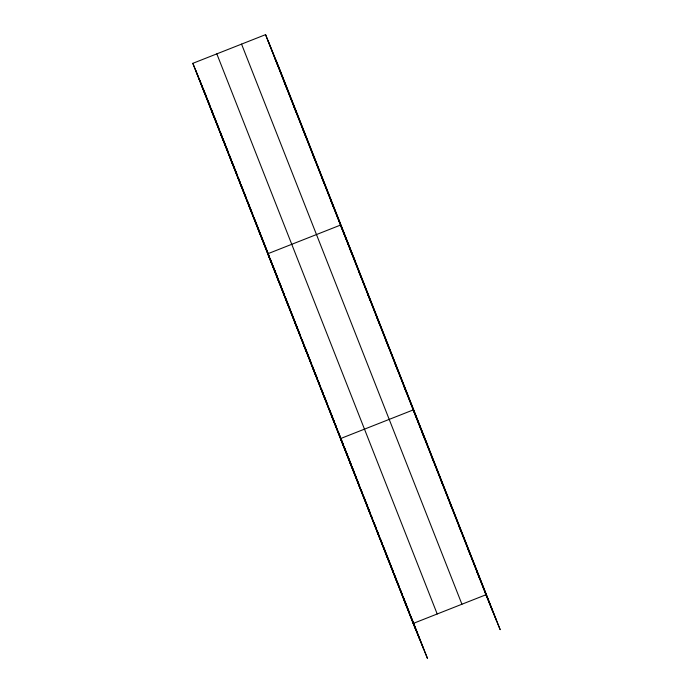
<?xml version="1.0" encoding="UTF-8"?>
<svg xmlns="http://www.w3.org/2000/svg" width="693" height="693" viewBox="0 0 693 693"><rect width="100%" height="100%" fill="white"/><g stroke="black" fill="none" stroke-linecap="round" stroke-linejoin="round"><path stroke-width="1.04" d="M410.845 616.155L427.442 658.35L413.201 623.449L192.827 63.332L265.558 34.65L279.799 69.551L500.173 629.668L485.932 594.767L265.558 34.65M413.201 623.449L485.932 594.767M274.922 58.455L277.486 64.744M284.286 82.259L286.859 88.548M293.659 106.064L296.223 112.353M303.023 129.868L305.587 136.157M312.387 153.673L314.951 159.962M321.751 177.477L324.315 183.766M331.115 201.282L333.688 207.571M354.729 259.988L340.488 225.086L267.749 253.777L271.864 263.834M349.575 248.198L352.139 254.487M358.662 271.301L361.235 277.59M367.758 294.404L370.322 300.693M376.845 317.507L379.417 323.796M385.94 340.609L388.504 346.898M395.027 363.721L397.591 370.01M404.114 386.824L406.687 393.113M427.451 444.828L413.21 409.927L340.48 438.608L344.586 448.674M422.297 433.03L424.87 439.319M431.392 456.141L433.957 462.43M440.479 479.244L443.044 485.533M449.575 502.347L452.139 508.636M458.662 525.45L461.226 531.739M467.749 548.553L470.322 554.842M476.845 571.664L479.409 577.953M192.827 63.332L201.23 83.931M201.628 84.901L202.815 87.82M204.756 92.567L203.595 89.735L221.942 136.4M205.137 93.512L206.679 97.289M202.191 87.136L204.756 93.425M211.556 110.941L214.12 117.23M220.92 134.745L223.492 141.034M230.293 158.55L232.857 164.839M239.657 182.354L242.221 188.643M249.021 206.159L251.585 212.448M258.385 229.963L260.949 236.252M272.245 264.778L278.144 279.227M278.525 280.171L279.686 283.004M280.067 283.948L281.609 287.725M276.845 276.879L279.409 283.168M285.932 299.982L288.496 306.271M295.027 323.085L297.592 329.374M304.114 346.188L306.678 352.477M313.201 369.3L315.774 375.589M322.297 392.403L324.861 398.692M331.384 415.505L333.948 421.794M344.967 449.618L348.882 459.208M349.281 460.178L350.866 464.067L332.683 417.862M351.247 465.012L352.408 467.844M352.789 468.789L353.95 471.621M349.567 461.72L352.131 468M358.653 484.823L361.226 491.112L195.391 69.621M367.749 507.926L370.313 514.215M376.836 531.029L379.4 537.318M385.932 554.131L388.496 560.42M395.019 577.243L397.583 583.532M404.106 600.346L406.678 606.635M275.944 60.109L496.327 620.226M268.122 40.939L492.351 610.498M241.554 44.118L461.928 604.235M216.822 53.863L437.205 613.981M207.848 100.216L209.797 105.18M211.356 109.147L212.924 113.115M214.094 116.086L216.043 121.05M216.822 123.033L218.771 127.988M220.339 131.956L222.288 136.919M223.068 138.903L225.017 143.858M225.797 145.842L228.534 152.789M229.314 154.773L231.263 159.728M232.042 161.712L234.771 168.659M235.559 170.643L237.508 175.598M238.288 177.581L240.237 182.545M241.017 184.529L243.754 191.467M244.534 193.451L246.483 198.415M247.262 200.398L252.728 214.284M254.288 218.252L262.872 240.073M263.262 241.06L269.118 255.942M270.287 258.913L271.847 262.881M273.016 265.861L278.092 278.751M279.262 281.73L280.821 285.698M281.999 288.669L284.364 294.698M285.551 297.713L290.688 310.776M291.086 311.781L295.036 321.821M295.824 323.83L297.808 328.854M298.596 330.864L300.173 334.884M302.148 339.908L303.733 343.927M304.92 346.933L309.269 357.986M309.658 358.991L311.633 364.016M312.43 366.025L314.405 371.05M315.194 373.059L317.169 378.075M318.754 382.094L319.941 385.109M321.517 389.128L323.103 393.148M324.289 396.162L327.451 404.201M329.028 408.212L334.563 422.28M335.351 424.289L336.538 427.304M338.115 431.323L340.098 436.339M340.887 438.348L343.26 444.378M344.438 447.392L351.16 464.475M351.949 466.476L353.932 471.5M354.721 473.51L356.696 478.534M357.484 480.544L359.459 485.568M361.044 489.587L362.621 493.607M363.808 496.612L367.758 506.661M368.555 508.671L370.53 513.695M371.318 515.705L372.505 518.719M374.081 522.739L376.065 527.754M377.642 531.774L378.828 534.788M380.405 538.808L381.99 542.827M383.177 545.841L391.077 565.93M391.476 566.935L393.451 571.959M394.239 573.969L396.223 578.993M397.011 581.003L398.986 586.018M400.563 590.038L402.148 594.057M403.335 597.071L409.26 612.144M222.332 137.396L230.925 159.217M231.315 160.204L240.679 184.009M241.069 185.005L249.653 206.826M250.043 207.813L259.407 231.618M259.797 232.614L267.992 253.439M268.771 255.422L270.729 260.386M271.509 262.37L276.975 276.256M278.534 280.232L287.231 302.339M287.63 303.343L296.327 325.441M296.717 326.446L314.111 370.642M314.501 371.647L319.248 383.705M320.036 385.715L323.198 393.754M323.596 394.759L332.293 416.857M351.264 465.072L359.953 487.17M360.351 488.175L369.048 510.282M369.438 511.287L378.135 533.385M378.924 535.394L395.92 578.586M396.318 579.591L401.065 591.649M401.853 593.658L405.015 601.697M405.405 602.702L423.588 648.908M199.246 79.063L226.949 149.489M227.339 150.476L301.048 337.812M301.446 338.816L319.62 385.031M320.019 386.036L401.438 592.974M401.836 593.979L419.62 639.18M361.616 492.117L415.765 629.738"/></g></svg>
